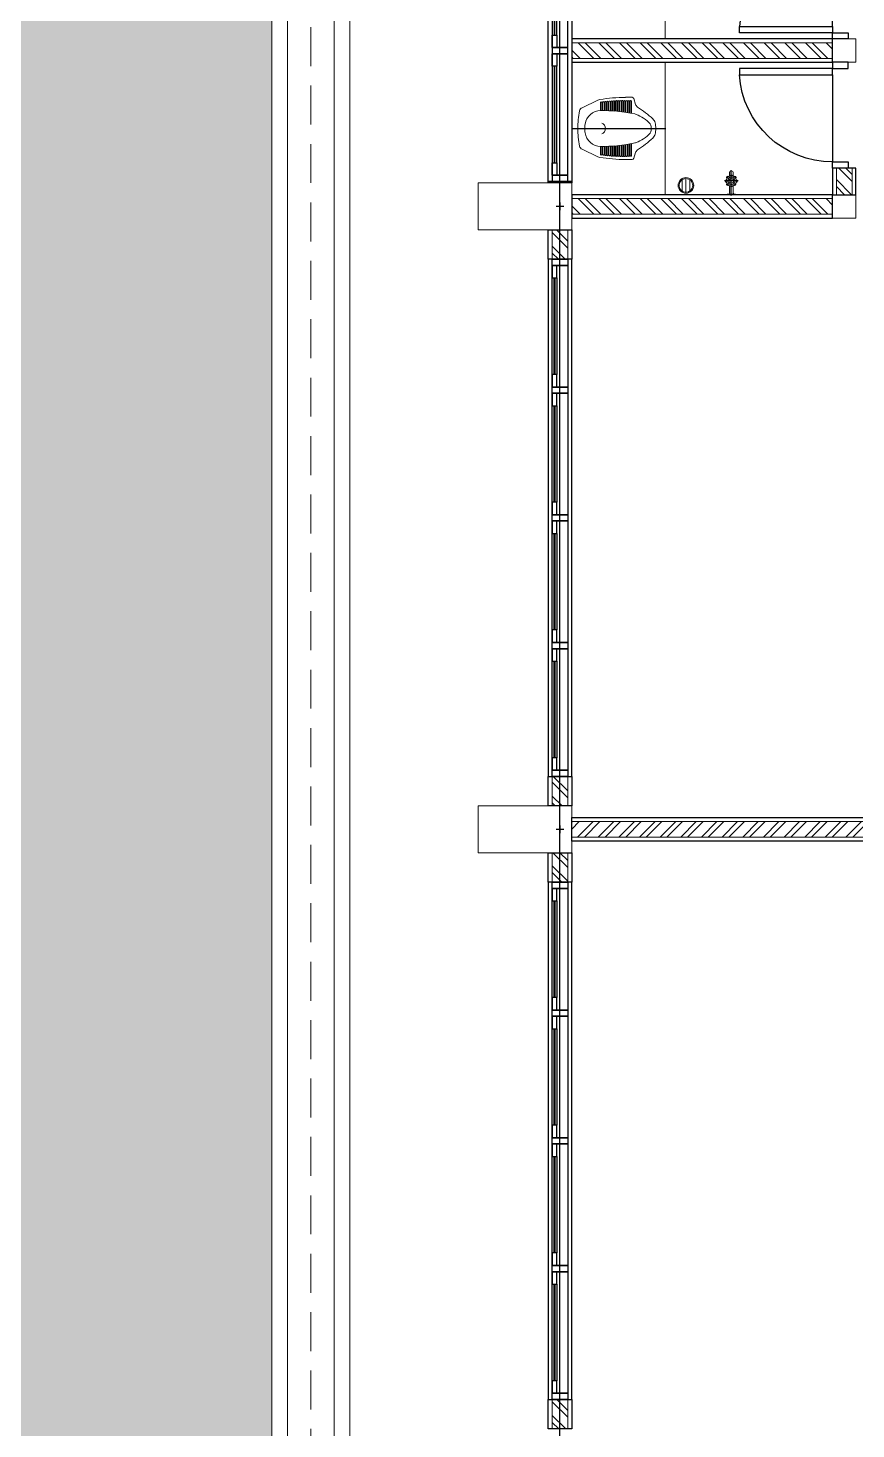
# Model space of a CAD drawing. Header units: inches. Extents: x 0 to 558, y -1 to 295.
# Drawn here: x 248.42 to 253.73, y 72.67 to 81.67 of the extents above; entities that cross this region are included whole.
import ezdxf

# ---------------------------------------------------------------- set-up
doc = ezdxf.new("R2010")
doc.units = ezdxf.units.IN
doc.header["$MEASUREMENT"] = 0
doc.linetypes.add('$0$HIDDEN', pattern=[0.375, 0.25, -0.125])
doc.layers.get('defpoints').update_dxf_attribs({"color": 1})
for name, color, linetype, lineweight in [('ARS DINDING', 127, 'Continuous', 0), ('ARSIR WARNA', 30, 'Continuous', 0), ('ATAP', 3, 'Continuous', 20), ('DINDING2', 146, 'Continuous', 5), ('KOLOM', 4, 'Continuous', 9), ('RUMPUT', 93, 'Continuous', 0), ('SANITAIR', 15, 'Continuous', 9)]:
    doc.layers.add(name, color=color, linetype=linetype, lineweight=lineweight)
doc.layers.add('as', color=1, linetype='Continuous', plot=False)
for name, color, linetype in [('dinding', 3, 'Continuous'), ('KACA', 151, 'Continuous'), ('Kusen', 30, 'Continuous')]:
    doc.layers.add(name, color=color, linetype=linetype)
pattern_1 = [(315, (-11.65, 12.15), (0.06629126, 0.06629126), []), (315, (-11.65, 12.10581), (0.06629126, 0.06629126), [])]

# ---------------------------------------------------------------- blocks, each defined once
blk = doc.blocks.new('K30.60')
blk.add_lwpolyline([(0.525, -0.15), (-0.075, -0.15), (-0.075, 0.15), (0.525, 0.15)], close=True)
at = {"layer": 'defpoints', "color": 1}
for points in [[(-0.0256, 0), (0.0256, 0)], [(0, -0.0255), (0, 0.0255)]]:
    blk.add_lwpolyline(points, dxfattribs=at)
blk = doc.blocks.new('KP')
blk.add_lwpolyline([(-0.075, -0.075), (0.075, -0.075), (0.075, 0.075), (-0.075, 0.075)], close=True)
blk = doc.blocks.new('PTOILET')
blk.add_line((0, 0.28), (0, -0.28))
for points in [[(-0.1, 0.36), (0, 0.36), (0, 0.32), (-0.1, 0.32)], [(0.5987, 0.28), (0, 0.28), (0, 0.32), (0.5987, 0.32)], [(-0.1, -0.32), (0, -0.32), (0, -0.28), (-0.1, -0.28)]]:
    blk.add_lwpolyline(points, close=True)
blk.add_arc((0, 0.32), 0.6, 270, 356.17745)
blk = doc.blocks.new('TA CE7')
for p, q in [((1676.8848, 679.6636), (1676.8366, 679.5629)), ((1677.1519, 679.6636), (1677.2002, 679.5629)), ((1676.8464, 679.4915), (1676.9016, 679.4915)), ((1676.8464, 679.4826), (1676.9022, 679.4826)), ((1676.8477, 679.5051), (1676.9012, 679.5051)), ((1676.8477, 679.4962), (1676.9016, 679.4962)), ((1676.849, 679.5188), (1676.901, 679.5188)), ((1676.849, 679.5099), (1676.9012, 679.5099)), ((1676.8506, 679.5324), (1676.9011, 679.5324)), ((1676.8506, 679.5235), (1676.901, 679.5235)), ((1676.8524, 679.5461), (1676.9012, 679.5461)), ((1676.8524, 679.5372), (1676.9011, 679.5372)), ((1677.1903, 679.4826), (1677.1346, 679.4826)), ((1677.1891, 679.4962), (1677.1351, 679.4962)), ((1677.1903, 679.4915), (1677.1351, 679.4915)), ((1677.1844, 679.5461), (1677.1355, 679.5461)), ((1677.1877, 679.5099), (1677.1355, 679.5099)), ((1677.1891, 679.5051), (1677.1355, 679.5051)), ((1677.1844, 679.5372), (1677.1357, 679.5372)), ((1677.1861, 679.5324), (1677.1357, 679.5324)), ((1677.1861, 679.5235), (1677.1357, 679.5235)), ((1677.1877, 679.5188), (1677.1357, 679.5188)), ((1676.843, 679.4096), (1676.9081, 679.4096)), ((1676.843, 679.4007), (1676.9099, 679.4007)), ((1676.843, 679.396), (1676.9099, 679.396)), ((1676.8431, 679.4232), (1676.9065, 679.4232)), ((1676.8431, 679.4143), (1676.9081, 679.4143)), ((1676.8434, 679.4369), (1676.9051, 679.4369)), ((1676.8434, 679.428), (1676.9065, 679.428)), ((1676.8439, 679.4505), (1676.904, 679.4505)), ((1676.8439, 679.4416), (1676.9051, 679.4416)), ((1676.8446, 679.4642), (1676.903, 679.4642)), ((1676.8446, 679.4553), (1676.904, 679.4553)), ((1676.8454, 679.4778), (1676.9022, 679.4778)), ((1676.8454, 679.4689), (1676.903, 679.4689)), ((1677.1938, 679.4007), (1677.1269, 679.4007)), ((1677.1937, 679.396), (1677.1269, 679.396)), ((1677.1936, 679.4143), (1677.1286, 679.4143)), ((1677.1938, 679.4096), (1677.1286, 679.4096)), ((1677.1933, 679.428), (1677.1302, 679.428)), ((1677.1936, 679.4232), (1677.1302, 679.4232)), ((1677.1929, 679.4416), (1677.1316, 679.4416)), ((1677.1933, 679.4369), (1677.1316, 679.4369)), ((1677.1922, 679.4553), (1677.1328, 679.4553)), ((1677.1929, 679.4505), (1677.1328, 679.4505)), ((1677.1913, 679.4689), (1677.1338, 679.4689)), ((1677.1922, 679.4642), (1677.1338, 679.4642)), ((1677.1913, 679.4778), (1677.1346, 679.4778)), ((1676.8184, 679.3851), (1676.8184, 679.3432)), ((1676.8646, 679.3203), (1676.8269, 679.3318)), ((1676.843, 679.3871), (1676.9119, 679.3871)), ((1676.8433, 679.3823), (1676.9119, 679.3823)), ((1676.8433, 679.3734), (1676.9141, 679.3734)), ((1676.8437, 679.3687), (1676.9141, 679.3687)), ((1676.8437, 679.3598), (1676.9165, 679.3598)), ((1676.8443, 679.355), (1676.9165, 679.355)), ((1676.8443, 679.3461), (1676.9191, 679.3461)), ((1677.1925, 679.3461), (1677.1176, 679.3461)), ((1677.1931, 679.3598), (1677.1203, 679.3598)), ((1677.1925, 679.355), (1677.1203, 679.355)), ((1677.1935, 679.3734), (1677.1227, 679.3734)), ((1677.1931, 679.3687), (1677.1227, 679.3687)), ((1677.1937, 679.3871), (1677.1249, 679.3871)), ((1677.1935, 679.3823), (1677.1249, 679.3823)), ((1677.1722, 679.3203), (1677.2099, 679.3318)), ((1677.2184, 679.3851), (1677.2184, 679.3432))]:
    blk.add_line(p, q)
for centre, radius, start, end in [((1676.9116, 679.6508), 0.0297, 102.093, 154.41159), ((1677.0122, 679.1814), 0.5098, 89.29986, 102.093), ((1677.0246, 679.1814), 0.5098, 77.907, 90.70014), ((1677.1252, 679.6508), 0.0297, 25.58841, 77.907), ((1677.0045, 679.5454), 0.1009, 98.0369, 180.63542), ((1677.0121, 679.4917), 0.1551, 87.6741, 98.0555), ((1677.0247, 679.4917), 0.1551, 81.9445, 92.3259), ((1677.0323, 679.5454), 0.1009, 359.36458, 81.9631), ((1677.9101, 679.3728), 1.0917, 170.64359, 179.35535), ((1676.874, 679.5449), 0.0415, 154.41159, 172.56336), ((1676.8464, 679.487), 0.00445, 90, 270), ((1676.8477, 679.5007), 0.00445, 90, 270), ((1676.849, 679.5143), 0.00445, 90, 270), ((1676.8506, 679.528), 0.00445, 90, 270), ((1676.8524, 679.5416), 0.00445, 90, 270), ((1676.901, 679.5212), 0.00237, 270, 90), ((1676.9011, 679.5348), 0.00237, 270, 90), ((1676.9012, 679.5485), 0.00237, 270, 358.28135), ((1676.9012, 679.5075), 0.00237, 270, 90), ((1676.9016, 679.4939), 0.00237, 270, 90), ((1676.9022, 679.4802), 0.00237, 270, 90), ((1677.8403, 679.5272), 0.9369, 178.95807, 192.39623), ((1677.0174, 679.5502), 0.0359, 200.2898, 271.6007), ((1677.0194, 679.5502), 0.0359, 268.3993, 339.7102), ((1676.1965, 679.5272), 0.9369, 347.60377, 1.04193), ((1677.1346, 679.4802), 0.00237, 90, 270), ((1677.1351, 679.4939), 0.00237, 90, 270), ((1677.1355, 679.5485), 0.00237, 181.71865, 270), ((1677.1355, 679.5075), 0.00237, 90, 270), ((1677.1357, 679.5348), 0.00237, 90, 270), ((1677.1357, 679.5212), 0.00237, 90, 270), ((1677.1844, 679.5416), 0.00445, 270, 90), ((1677.1861, 679.528), 0.00445, 270, 90), ((1677.1877, 679.5143), 0.00445, 270, 90), ((1677.1891, 679.5007), 0.00445, 270, 90), ((1677.1903, 679.487), 0.00445, 270, 90), ((1677.1627, 679.5449), 0.0415, 7.43664, 25.58841), ((1676.1267, 679.3728), 1.0917, 0.64465, 9.35641), ((1676.843, 679.4051), 0.00445, 90, 270), ((1676.843, 679.3915), 0.00445, 90, 270), ((1676.8431, 679.4188), 0.00445, 90, 270), ((1676.8434, 679.4324), 0.00445, 90, 270), ((1676.8439, 679.4461), 0.00445, 90, 270), ((1676.8446, 679.4597), 0.00445, 90, 270), ((1676.8454, 679.4734), 0.00445, 90, 270), ((1676.903, 679.4666), 0.00237, 270, 90), ((1676.904, 679.4529), 0.00237, 270, 90), ((1676.9051, 679.4393), 0.00237, 270, 90), ((1676.9065, 679.4256), 0.00237, 270, 90), ((1676.9081, 679.412), 0.00237, 270, 90), ((1676.9099, 679.3983), 0.00237, 270, 90), ((1677.1269, 679.3983), 0.00237, 90, 270), ((1677.1286, 679.412), 0.00237, 90, 270), ((1677.1302, 679.4256), 0.00237, 90, 270), ((1677.1316, 679.4393), 0.00237, 90, 270), ((1677.1328, 679.4529), 0.00237, 90, 270), ((1677.1338, 679.4666), 0.00237, 90, 270), ((1677.1913, 679.4734), 0.00445, 270, 90), ((1677.1922, 679.4597), 0.00445, 270, 90), ((1677.1929, 679.4461), 0.00445, 270, 90), ((1677.1933, 679.4324), 0.00445, 270, 90), ((1677.1936, 679.4188), 0.00445, 270, 90), ((1677.1937, 679.3915), 0.00445, 270, 90), ((1677.1938, 679.4051), 0.00445, 270, 90), ((1676.8304, 679.3432), 0.012, 180, 253.01629), ((1676.8433, 679.3779), 0.00445, 90, 270), ((1676.8437, 679.3642), 0.00445, 90, 270), ((1676.8443, 679.3506), 0.00445, 90, 270), ((1676.8559, 679.2919), 0.0297, 33.41295, 73.01629), ((1677.5564, 679.754), 0.8096, 213.41295, 222.24584), ((1676.9119, 679.3847), 0.00237, 270, 90), ((1676.9141, 679.371), 0.00237, 270, 90), ((1676.9165, 679.3574), 0.00237, 270, 90), ((1676.9191, 679.3437), 0.00237, 11.2643, 90), ((1676.9831, 679.3393), 0.0593, 192.87372, 201.03045), ((1677.1618, 679.408), 0.2509, 201.03045, 226.12145), ((1676.8749, 679.408), 0.2509, 313.87855, 338.96955), ((1676.4803, 679.754), 0.8096, 317.75416, 326.58705), ((1677.0537, 679.3393), 0.0593, 338.96955, 347.12628), ((1677.1176, 679.3437), 0.00237, 90, 168.7357), ((1677.1203, 679.3574), 0.00237, 90, 270), ((1677.1227, 679.371), 0.00237, 90, 270), ((1677.1249, 679.3847), 0.00237, 90, 270), ((1677.1809, 679.2919), 0.0297, 106.98371, 146.58705), ((1677.1925, 679.3506), 0.00445, 270, 90), ((1677.1931, 679.3642), 0.00445, 270, 90), ((1677.1935, 679.3779), 0.00445, 270, 90), ((1677.2064, 679.3432), 0.012, 286.98371, 0), ((1677.0003, 679.24), 0.0178, 226.12145, 260.69463), ((1677.0185, 679.3509), 0.1302, 260.69463, 269.9582), ((1677.0183, 679.3509), 0.1302, 270.0418, 279.30537), ((1677.0365, 679.24), 0.0178, 279.30537, 313.87855), ((1676.9923, 679.2417), 0.0475, 222.24584, 256.5162), ((1677.0185, 679.3509), 0.1598, 256.5162, 269.96596), ((1677.0183, 679.3509), 0.1598, 270.03404, 283.4838), ((1677.0445, 679.2417), 0.0475, 283.4838, 317.75416)]:
    blk.add_arc(centre, radius, start, end)
at = {"layer": 'as'}
blk.add_line((1677.0184, 679.731), (1677.0184, 679.1271), dxfattribs=at)
blk = doc.blocks.new('TA ST23B13V7N')
for p, q in [((1676.1837, 680.3223), (1676.1837, 680.3245)), ((1676.1837, 680.3245), (1676.2108, 680.3245)), ((1676.1844, 680.3216), (1676.2108, 680.3216)), ((1676.1983, 680.3157), (1676.1983, 680.2665)), ((1676.2108, 680.3245), (1676.2077, 680.3276)), ((1676.2108, 680.3245), (1676.2077, 680.3214)), ((1676.2108, 680.3245), (1676.2139, 680.3276)), ((1676.2379, 680.3245), (1676.2108, 680.3245)), ((1676.2108, 680.3245), (1676.2139, 680.3214)), ((1676.2372, 680.3216), (1676.2108, 680.3216)), ((1676.2233, 680.3157), (1676.2233, 680.2665)), ((1676.2379, 680.3223), (1676.2379, 680.3245))]:
    blk.add_line(p, q)
for centre, radius, start, end in [((1676.1844, 680.3223), 0.000733, 180, 270), ((1676.1924, 680.3157), 0.00586, 0, 90), ((1676.2292, 680.3157), 0.00586, 90, 180), ((1676.2372, 680.3223), 0.000733, 270, 0), ((1676.1793, 680.237), 0.00835, 89.96572, 267.491), ((1676.1811, 680.237), 0.00835, 102.75928, 254.55003), ((1676.2107, 680.2363), 0.0326, 89.78592, 270.214), ((1676.1881, 680.2145), 0.00835, 135.3403, 312.536), ((1676.1892, 680.2579), 0.00835, 52.3654, 217.421), ((1676.1892, 680.2159), 0.00835, 147.45854, 299.67927), ((1676.1903, 680.2568), 0.00835, 64.27177, 205.50265), ((1676.2107, 680.2359), 0.0237, 89.70511, 270.29057), ((1676.2107, 680.2363), 0.0149, 89.53212, 270.468), ((1676.1503, 680.1927), 0.0485, 352.7797, 16.8952), ((1676.2107, 680.2068), 0.00835, 194.676, 270.905), ((1676.2114, 680.2664), 0.00835, 93.9385, 168.14), ((1676.2107, 680.2083), 0.00835, 207.40622, 270.905), ((1676.2114, 680.2646), 0.00835, 93.9385, 154.03477), ((1676.2102, 680.2664), 0.00835, 11.86, 86.0615), ((1676.2102, 680.2646), 0.00835, 25.96523, 86.0615), ((1676.2109, 680.2363), 0.0326, 269.786, 90.21408), ((1676.2109, 680.2359), 0.0237, 269.70943, 90.29489), ((1676.2109, 680.2363), 0.0149, 269.532, 90.46788), ((1676.2109, 680.2068), 0.00835, 269.095, 345.324), ((1676.2109, 680.2083), 0.00835, 269.095, 332.59378), ((1676.2713, 680.1927), 0.0485, 163.1048, 187.2203), ((1676.2324, 680.2579), 0.00835, 322.579, 127.6346), ((1676.2313, 680.2568), 0.00835, 334.49735, 115.72823), ((1676.2335, 680.2145), 0.00835, 227.464, 44.6597), ((1676.2324, 680.2159), 0.00835, 240.32073, 32.54146), ((1676.2423, 680.237), 0.00835, 272.509, 90.03428), ((1676.2405, 680.237), 0.00835, 285.44997, 77.24072), ((1676.2108, 680.1841), 0.0127, 168.5119, 270), ((1676.2108, 680.1841), 0.0127, 270, 11.4881)]:
    blk.add_arc(centre, radius, start, end)
at = {"layer": 'as'}
for p, q in [((1676.2108, 680.3295), (1676.2108, 680.1664)), ((1676.166, 680.2363), (1676.2556, 680.2363))]:
    blk.add_line(p, q, dxfattribs=at)
blk = doc.blocks.new('*X102')
at = {"color": 0}
for p, q in [((18.491, 19.1926), (18.5795, 19.1926)), ((18.4987, 19.2176), (18.5717, 19.2176)), ((18.4987, 19.1676), (18.5717, 19.1676))]:
    blk.add_line(p, q, dxfattribs=at)
blk = doc.blocks.new('SFLOOR')
for radius in [0.05, 0.0442]:
    blk.add_circle((0, 0), radius)
blk.add_blockref('*X102', (-18.5352, -19.1926))
blk = doc.blocks.new('BV1')
at = {"layer": 'ARSIR WARNA', "linetype": 'ByBlock'}
h = blk.add_hatch(dxfattribs=at)
h.set_pattern_fill('ANSI32', color=256, scale=0.25, angle=-90, style=0)
h.set_pattern_definition([(225, (9.885, 12.15), (-0.06629126, 0.06629126), []), (225, (9.885, 12.10581), (-0.06629126, 0.06629126), [])])
h.paths.add_polyline_path([(-1.84, -0.05), (-1.84, 0.05), (-1.85, 0.05), (-1.85, -0.05)])
h = blk.add_hatch(dxfattribs=at)
h.set_pattern_fill('ANSI32', color=256, scale=0.25, angle=-90, style=0)
h.set_pattern_definition(pattern_1)
h.paths.add_polyline_path([(-0.075, -0.05), (-0.075, 0.05), (-0.16, 0.05), (-0.16, -0.05)])
h = blk.add_hatch(dxfattribs=at)
h.set_pattern_fill('ANSI32', color=256, scale=0.25, angle=-90, style=0)
h.set_pattern_definition(pattern_1)
h.paths.add_polyline_path([(0.075, -0.05), (0.075, 0.05), (0.16, 0.05), (0.16, -0.05)])
h = blk.add_hatch(dxfattribs=at)
h.set_pattern_fill('ANSI32', color=256, scale=0.25, angle=-90, style=0)
h.set_pattern_definition([(315, (-9.885, 12.15), (0.06629126, 0.06629126), []), (315, (-9.885, 12.10581), (0.06629126, 0.06629126), [])])
h.paths.add_polyline_path([(1.84, -0.05), (1.84, 0.05), (1.85, 0.05), (1.85, -0.05)])
for points in [[(-1.84, -0.05), (-1.8, -0.05), (-1.8, 0.05), (-1.84, 0.05)], [(-1.72, 0.05), (-1.72, 0.02), (-1.8, 0.02), (-1.8, 0.05)], [(-1.02, 0.05), (-1.8, 0.05), (-1.8, -0.05), (-1.02, -0.05)], [(-1.1, 0.05), (-1.72, 0.05), (-1.72, 0.02), (-1.1, 0.02)], [(-1.02, 0.05), (-1.02, 0.02), (-1.1, 0.02), (-1.1, 0.05)], [(-1.02, -0.05), (-0.98, -0.05), (-0.98, 0.05), (-1.02, 0.05)], [(-0.9, 0.05), (-0.9, 0.02), (-0.98, 0.02), (-0.98, 0.05)], [(-0.2, 0.05), (-0.98, 0.05), (-0.98, -0.05), (-0.2, -0.05)], [(-0.28, 0.05), (-0.9, 0.05), (-0.9, 0.02), (-0.28, 0.02)], [(-0.2, 0.05), (-0.2, 0.02), (-0.28, 0.02), (-0.28, 0.05)], [(-0.2, -0.05), (-0.16, -0.05), (-0.16, 0.05), (-0.2, 0.05)], [(0.2, -0.05), (0.16, -0.05), (0.16, 0.05), (0.2, 0.05)], [(0.2, 0.05), (0.2, 0.02), (0.28, 0.02), (0.28, 0.05)], [(0.2, 0.05), (0.98, 0.05), (0.98, -0.05), (0.2, -0.05)], [(0.28, 0.05), (0.9, 0.05), (0.9, 0.02), (0.28, 0.02)], [(0.9, 0.05), (0.9, 0.02), (0.98, 0.02), (0.98, 0.05)], [(1.02, -0.05), (0.98, -0.05), (0.98, 0.05), (1.02, 0.05)], [(1.02, 0.05), (1.02, 0.02), (1.1, 0.02), (1.1, 0.05)], [(1.02, 0.05), (1.8, 0.05), (1.8, -0.05), (1.02, -0.05)], [(1.1, 0.05), (1.72, 0.05), (1.72, 0.02), (1.1, 0.02)], [(1.72, 0.05), (1.72, 0.02), (1.8, 0.02), (1.8, 0.05)], [(1.84, -0.05), (1.8, -0.05), (1.8, 0.05), (1.84, 0.05)]]:
    blk.add_lwpolyline(points, close=True)
at = {"layer": 'dinding'}
for points in [[(-1.85, -0.075), (-1.85, 0.075), (-1.84, 0.075), (-1.84, -0.075)], [(-1.84, 0.075), (-0.16, 0.075), (-0.16, -0.075), (-1.84, -0.075)], [(-0.16, -0.075), (-0.16, 0.075), (-0.075, 0.075), (-0.075, -0.075)], [(0.16, -0.075), (0.16, 0.075), (0.075, 0.075), (0.075, -0.075)], [(1.84, 0.075), (0.16, 0.075), (0.16, -0.075), (1.84, -0.075)], [(1.85, -0.075), (1.85, 0.075), (1.84, 0.075), (1.84, -0.075)]]:
    blk.add_lwpolyline(points, close=True, dxfattribs=at)
at = {"layer": 'DINDING2'}
for points in [[(-1.84, -0.05), (-1.84, 0.05), (-1.85, 0.05), (-1.85, -0.05)], [(-0.075, -0.05), (-0.075, 0.05), (-0.16, 0.05), (-0.16, -0.05)], [(0.075, -0.05), (0.075, 0.05), (0.16, 0.05), (0.16, -0.05)], [(1.84, -0.05), (1.84, 0.05), (1.85, 0.05), (1.85, -0.05)]]:
    blk.add_lwpolyline(points, close=True, dxfattribs=at)
at = {"layer": 'KACA'}
for points in [[(-1.1, 0.0375), (-1.72, 0.0375), (-1.72, 0.0325), (-1.1, 0.0325)], [(-0.28, 0.0375), (-0.9, 0.0375), (-0.9, 0.0325), (-0.28, 0.0325)], [(0.28, 0.0375), (0.9, 0.0375), (0.9, 0.0325), (0.28, 0.0325)], [(1.1, 0.0375), (1.72, 0.0375), (1.72, 0.0325), (1.1, 0.0325)]]:
    blk.add_lwpolyline(points, close=True, dxfattribs=at)
blk = doc.blocks.new('J1')
at = {"layer": 'ARSIR WARNA', "linetype": 'ByBlock'}
h = blk.add_hatch(dxfattribs=at)
h.set_pattern_fill('ANSI32', color=256, scale=0.25, style=0)
h.set_pattern_definition([(45, (-0.125, 1.66), (-0.06629, 0.06629), []), (45, (-0.08081, 1.66), (-0.06629, 0.06629), [])])
h.paths.add_polyline_path([(-0.025, 1.66), (-0.125, 1.66), (-0.125, 1.85), (-0.025, 1.85)])
h = blk.add_hatch(dxfattribs=at)
h.set_pattern_fill('ANSI32', color=256, scale=0.25, style=0)
h.set_pattern_definition([(45, (-0.125, -1.87), (-0.06629, 0.06629), []), (45, (-0.08081, -1.87), (-0.06629, 0.06629), [])])
h.paths.add_polyline_path([(-0.025, -1.85), (-0.125, -1.85), (-0.125, -1.66), (-0.025, -1.66)])
for points in [[(-0.025, 1.62), (-0.025, 1.66), (-0.125, 1.66), (-0.125, 1.62)], [(-0.125, 1.62), (-0.095, 1.62), (-0.095, 1.54), (-0.125, 1.54)], [(-0.125, 1.62), (-0.125, 0.84), (-0.025, 0.84), (-0.025, 1.62)], [(-0.125, 1.54), (-0.125, 0.92), (-0.095, 0.92), (-0.095, 1.54)], [(-0.125, 0.92), (-0.095, 0.92), (-0.095, 0.84), (-0.125, 0.84)], [(-0.025, 0.8), (-0.025, 0.84), (-0.125, 0.84), (-0.125, 0.8)], [(-0.125, 0.8), (-0.095, 0.8), (-0.095, 0.72), (-0.125, 0.72)], [(-0.125, 0.8), (-0.125, 0.02), (-0.025, 0.02), (-0.025, 0.8)], [(-0.125, 0.72), (-0.125, 0.1), (-0.095, 0.1), (-0.095, 0.72)], [(-0.125, 0.1), (-0.095, 0.1), (-0.095, 0.02), (-0.125, 0.02)], [(-0.025, -0.02), (-0.025, 0.02), (-0.125, 0.02), (-0.125, -0.02)], [(-0.125, -0.02), (-0.095, -0.02), (-0.095, -0.1), (-0.125, -0.1)], [(-0.125, -0.02), (-0.125, -0.8), (-0.025, -0.8), (-0.025, -0.02)], [(-0.125, -0.1), (-0.125, -0.72), (-0.095, -0.72), (-0.095, -0.1)], [(-0.125, -0.72), (-0.095, -0.72), (-0.095, -0.8), (-0.125, -0.8)], [(-0.025, -0.84), (-0.025, -0.8), (-0.125, -0.8), (-0.125, -0.84)], [(-0.125, -0.84), (-0.095, -0.84), (-0.095, -0.92), (-0.125, -0.92)], [(-0.125, -0.84), (-0.125, -1.62), (-0.025, -1.62), (-0.025, -0.84)], [(-0.125, -0.92), (-0.125, -1.54), (-0.095, -1.54), (-0.095, -0.92)], [(-0.125, -1.54), (-0.095, -1.54), (-0.095, -1.62), (-0.125, -1.62)], [(-0.025, -1.66), (-0.025, -1.62), (-0.125, -1.62), (-0.125, -1.66)]]:
    blk.add_lwpolyline(points, close=True)
at = {"layer": 'dinding'}
for points in [[(0, 1.85), (-0.15, 1.85), (-0.15, 1.66), (0, 1.66)], [(0, -1.66), (-0.15, -1.66), (-0.15, 1.66), (0, 1.66)], [(0, -1.66), (-0.15, -1.66), (-0.15, -1.85), (0, -1.85)]]:
    blk.add_lwpolyline(points, close=True, dxfattribs=at)
at = {"layer": 'DINDING2'}
for points in [[(-0.025, 1.66), (-0.125, 1.66), (-0.125, 1.85), (-0.025, 1.85)], [(-0.025, -1.85), (-0.125, -1.85), (-0.125, -1.66), (-0.025, -1.66)]]:
    blk.add_lwpolyline(points, close=True, dxfattribs=at)
at = {"layer": 'KACA'}
for points in [[(-0.1125, 1.54), (-0.1125, 0.92), (-0.1075, 0.92), (-0.1075, 1.54)], [(-0.1125, 0.72), (-0.1125, 0.1), (-0.1075, 0.1), (-0.1075, 0.72)], [(-0.1125, -0.1), (-0.1125, -0.72), (-0.1075, -0.72), (-0.1075, -0.1)], [(-0.1125, -0.92), (-0.1125, -1.54), (-0.1075, -1.54), (-0.1075, -0.92)]]:
    blk.add_lwpolyline(points, close=True, dxfattribs=at)
blk = doc.blocks.new('SD.01')
at = {"layer": 'ARSIR WARNA', "linetype": 'ByBlock'}
h = blk.add_hatch(dxfattribs=at)
h.set_pattern_fill('ANSI32', color=256, scale=0.25, style=0)
h.set_pattern_definition([(135, (-21.75, 11.35), (-0.06629126, -0.06629126), []), (135, (-21.75, 11.39419), (-0.06629126, -0.06629126), [])])
h.paths.add_polyline_path([(-9.525, 20.95), (-9.525, 21.05), (-7.85, 21.05), (-7.85, 20.95)])
h = blk.add_hatch(dxfattribs=at)
h.set_pattern_fill('ANSI32', color=256, scale=0.25, style=0)
h.set_pattern_definition([(135, (-7.725, 20.075), (-0.06629, -0.06629), []), (135, (-7.725, 20.11919), (-0.06629, -0.06629), [])])
h.paths.add_polyline_path([(-7.825, 20.075), (-7.725, 20.075), (-7.725, 20.245), (-7.825, 20.245)])
h = blk.add_hatch(dxfattribs=at)
h.set_pattern_fill('ANSI32', color=256, scale=0.25, style=0)
h.set_pattern_definition([(135, (-21.75, 10.35), (-0.06629126, -0.06629126), []), (135, (-21.75, 10.39419), (-0.06629126, -0.06629126), [])])
h.paths.add_polyline_path([(-9.525, 19.95), (-9.525, 20.05), (-7.85, 20.05), (-7.85, 19.95)])
h = blk.add_hatch(dxfattribs=at)
h.set_pattern_fill('ANSI32', color=256, scale=0.25, style=0)
h.set_pattern_definition([(225, (-21.75, 25.65), (-0.06629126, 0.06629126), []), (225, (-21.75, 25.60581), (-0.06629126, 0.06629126), [])])
h.paths.add_polyline_path([(-9.525, 16.05), (-9.525, 15.95), (-6.25, 15.95), (-6.25, 16.05)])
h = blk.add_hatch(dxfattribs=at)
h.set_pattern_fill('ANSI32', color=256, scale=0.25, style=0)
h.set_pattern_definition([(225, (-21.75, 25.65), (-0.06629126, 0.06629126), []), (225, (-21.75, 25.60581), (-0.06629126, 0.06629126), [])])
h.paths.add_polyline_path([(-9.525, 16.05), (-9.525, 15.95), (-6.25, 15.95), (-6.25, 16.05)])
blk.add_lwpolyline([(-2.6, 48), (-2.6, 50), (2.5, 50), (2.5, 44), (0, 44), (0, 0), (-9.6, 0), (-9.6, 48), (-2.6, 48)])
at = {"layer": 'ARS DINDING'}
blk.add_lwpolyline([(-7.825, 20.075), (-7.725, 20.075), (-7.725, 20.245), (-7.825, 20.245)], close=True, dxfattribs=at)
at = {"layer": 'ATAP', "linetype": '$0$HIDDEN'}
blk.add_lwpolyline([(-4.2, 49.6), (-4.2, 51.6), (4.1, 51.6), (4.1, 42.4), (1.6, 42.4), (1.6, -1.6), (-11.2, -1.6), (-11.2, 49.6)], close=True, dxfattribs=at)
at = {"layer": 'dinding'}
for points in [[(-7.85, 20.925), (-7.85, 21.075), (-9.525, 21.075), (-9.525, 20.925)], [(-7.7, 20.245), (-7.85, 20.245), (-7.85, 20.075), (-7.7, 20.075)], [(-7.85, 19.925), (-7.85, 20.075), (-9.525, 20.075), (-9.525, 19.925)], [(-6.25, 16.075), (-6.25, 15.925), (-9.525, 15.925), (-9.525, 16.075)], [(-6.25, 16.075), (-6.25, 15.925), (-9.525, 15.925), (-9.525, 16.075)]]:
    blk.add_lwpolyline(points, close=True, dxfattribs=at)
at = {"layer": 'DINDING2'}
for points in [[(-9.525, 20.95), (-9.525, 21.05), (-7.85, 21.05), (-7.85, 20.95)], [(-9.525, 19.95), (-9.525, 20.05), (-7.85, 20.05), (-7.85, 19.95)], [(-9.525, 16.05), (-9.525, 15.95), (-6.25, 15.95), (-6.25, 16.05)], [(-9.525, 16.05), (-9.525, 15.95), (-6.25, 15.95), (-6.25, 16.05)]]:
    blk.add_lwpolyline(points, close=True, dxfattribs=at)
at = {"layer": 'SANITAIR'}
for points in [[(-4.45, 49.85), (-4.45, 51.85), (4.35, 51.85), (4.35, 42.15), (1.85, 42.15), (1.85, -1.85), (-11.45, -1.85), (-11.45, 49.85)], [(-4.35, 49.75), (-4.35, 51.75), (4.25, 51.75), (4.25, 42.25), (1.75, 42.25), (1.75, -1.75), (-11.35, -1.75), (-11.35, 49.75)], [(-4.05, 49.45), (-4.05, 51.45), (3.95, 51.45), (3.95, 42.55), (1.45, 42.55), (1.45, -1.45), (-11.05, -1.45), (-11.05, 49.45)], [(-3.95, 49.35), (-3.95, 51.35), (3.85, 51.35), (3.85, 42.65), (1.35, 42.65), (1.35, -1.35), (-10.95, -1.35), (-10.95, 49.35)], [(-9.525, 21.925), (-9.525, 21.075), (-8.925, 21.075), (-8.925, 21.925)], [(-9.525, 20.075), (-9.525, 20.925), (-8.925, 20.925), (-8.925, 20.075)]]:
    blk.add_lwpolyline(points, close=True, dxfattribs=at)
at = {"layer": 'KOLOM', "rotation": 180.000000129582}
for name, p in [('KP', (-7.775, 21)), ('K30.60', (-9.6, 20)), ('KP', (-7.775, 20)), ('K30.60', (-9.6, 16))]:
    blk.add_blockref(name, p, dxfattribs=at)
at = {"layer": 'Kusen', "linetype": 'ByBlock', "rotation": 90.000000129582}
blk.add_blockref('BV1', (-9.6, 22), dxfattribs=at)
at = {"layer": 'Kusen', "rotation": 180.000000129582}
blk.add_blockref('PTOILET', (-7.85, 21.435), dxfattribs=at)
at = {"layer": 'Kusen', "extrusion": (0, 0, -1), "zscale": -1}
blk.add_blockref('PTOILET', (7.85, 20.565), dxfattribs=at)
at = {"layer": 'Kusen', "linetype": 'ByBlock', "extrusion": (0, 0, -1), "zscale": -1, "rotation": 179.999999870418}
for p in [(9.525, 18), (9.525, 14)]:
    blk.add_blockref('J1', p, dxfattribs=at)
at = {"layer": 'SANITAIR', "lineweight": 5}
for name, p, rotation in [('TA CE7', (670.206, -1656.5184), 90.000000129582), ('TA ST23B13V7N', (1667.7106, 700.3995), 180.000000129582)]:
    blk.add_blockref(name, p, dxfattribs=dict(at, rotation=rotation))
at = {"layer": 'SANITAIR', "rotation": 270.000000129582}
blk.add_blockref('SFLOOR', (-8.7917, 20.1342), dxfattribs=at)

msp = doc.modelspace()

# ---------------------------------------------------------------- hatches: boundary and pattern name
at = {"layer": 'RUMPUT'}
h = msp.add_hatch(dxfattribs=at)
h.set_pattern_fill('GRASS', color=256, scale=0.03, angle=356.66969, style=0)
h.set_pattern_definition([(86.669688468, (11419550.4158, -7751067.7176), (-0.506604125158, 0.569205998583), [0.142875, -0.934755]), (41.669688468, (11419550.4158, -7751067.7176), (-0.506604470466, 0.569206386562), [0.142875, -0.619125]), (131.669688468, (11419550.4158, -7751067.7176), (-0.569206386562, -0.506604470466), [0.142875, -0.619125])])
edge = h.paths.add_edge_path()
edge.add_line((277.6146, 117.9215), (277.6146, 117.0215))
edge.add_line((277.6146, 117.0215), (254.6805, 117.0215))
edge.add_line((254.6805, 117.0215), (254.6805, 112.8215))
edge.add_line((254.6805, 112.8215), (271.8805, 112.8215))
edge.add_line((271.8805, 112.8215), (271.8805, 113.9215))
edge.add_arc((272.7805, 113.9215), 0.9, 89.99996, 180, ccw=False)
edge.add_line((272.7805, 114.8215), (273.7146, 114.8215))
edge.add_arc((273.7146, 113.9215), 0.9, 0, 89.99996, ccw=False)
edge.add_line((274.6146, 113.9215), (274.6146, 110.3715))
edge.add_arc((272.7146, 110.3715), 1.9, 270, 360, ccw=False)
edge.add_line((272.7146, 108.4715), (265.7805, 108.4715))
edge.add_line((265.7805, 108.4715), (265.7805, 112.3715))
edge.add_line((265.7805, 112.3715), (256.9805, 112.3715))
edge.add_line((256.9805, 112.3715), (256.9805, 110.3715))
edge.add_line((256.9805, 110.3715), (249.9805, 110.3715))
edge.add_line((249.9805, 110.3715), (249.9805, 58.7715))
edge.add_line((249.9805, 58.7715), (249.9805, 58.6715))
edge.add_line((249.9805, 58.6715), (263.2805, 58.6715))
edge.add_line((263.2805, 58.6715), (263.2805, 72.7145))
edge.add_line((263.2805, 72.7145), (283.2125, 72.7145))
edge.add_line((283.2125, 72.7145), (283.2125, 99.9215))
edge.add_line((283.2125, 99.9215), (288.2125, 99.9215))
edge.add_line((288.2125, 99.9215), (288.2125, 114.9215))
edge.add_line((288.2125, 114.9215), (283.2125, 114.9215))
edge.add_line((283.2125, 114.9215), (283.2125, 117.5721))
edge.add_line((283.2125, 117.5721), (283.7125, 117.5721))
edge.add_line((283.7125, 117.5721), (283.7125, 117.9215))
edge.add_line((283.7125, 117.9215), (288.9833, 117.9215))
edge.add_line((288.9833, 117.9215), (288.9833, 113.6422))
edge.add_line((288.9833, 113.6422), (290.2397, 102.0896))
edge.add_line((290.2397, 102.0896), (290.0269, 99.6745))
edge.add_line((290.0269, 99.6745), (291.3826, 92.9103))
edge.add_line((291.3826, 92.9103), (293.4855, 92.9648))
edge.add_line((293.4855, 92.9648), (295.365, 71.1371))
edge.add_line((295.365, 71.1371), (283.3993, 72.158))
edge.add_line((283.3993, 72.158), (282.684, 38.9738))
edge.add_line((282.684, 38.9738), (273.2055, 39.3144))
edge.add_line((273.2055, 39.3144), (273.5717, 53.8969))
edge.add_line((273.5717, 53.8969), (262.5186, 53.8305))
edge.add_line((262.5186, 53.8305), (262.3013, 39.3144))
edge.add_line((262.3013, 39.3144), (261.1733, 39.2047))
edge.add_line((261.1733, 39.2047), (260.691, 23.9308))
edge.add_line((260.691, 23.9308), (244.0188, 24.4559))
edge.add_line((244.0188, 24.4559), (243.8982, 27.5679))
edge.add_line((243.8982, 27.5679), (245.2899, 30.02))
edge.add_line((245.2899, 30.02), (243.2835, 65.2193))
edge.add_line((243.2835, 65.2193), (243.7785, 65.3172))
edge.add_line((243.7785, 65.3172), (243.3605, 76.0768))
edge.add_line((243.3605, 76.0768), (243.0022, 85.2991))
edge.add_line((243.0022, 85.2991), (242.9466, 88.5671))
edge.add_line((242.9466, 88.5671), (247.9805, 88.5671))
edge.add_line((247.9805, 88.5671), (247.9805, 117.9215))
edge.add_line((247.9805, 117.9215), (277.6146, 117.9215))

# ---------------------------------------------------------------- linework, layer by layer
at = {"layer": 'DINDING2'}
msp.add_lwpolyline([(277.6146, 117.9215), (277.6146, 117.0215), (254.6805, 117.0215), (254.6805, 112.8215), (271.8805, 112.8215), (271.8805, 113.9215, -0.414214), (272.7805, 114.8215), (273.7146, 114.8215, -0.414213), (274.6146, 113.9215), (274.6146, 110.3715, -0.414214), (272.7146, 108.4715), (265.7805, 108.4715), (265.7805, 112.3715), (256.9805, 112.3715), (256.9805, 110.3715), (249.9805, 110.3715), (249.9805, 58.7715), (249.9805, 58.6715), (263.2805, 58.6715), (263.2805, 72.7145), (283.2125, 72.7145)], format="xyb", dxfattribs=at)

# ---------------------------------------------------------------- block references
msp.add_blockref('SD.01', (261.4305, 60.5215))

doc.saveas('drawing.dxf')
